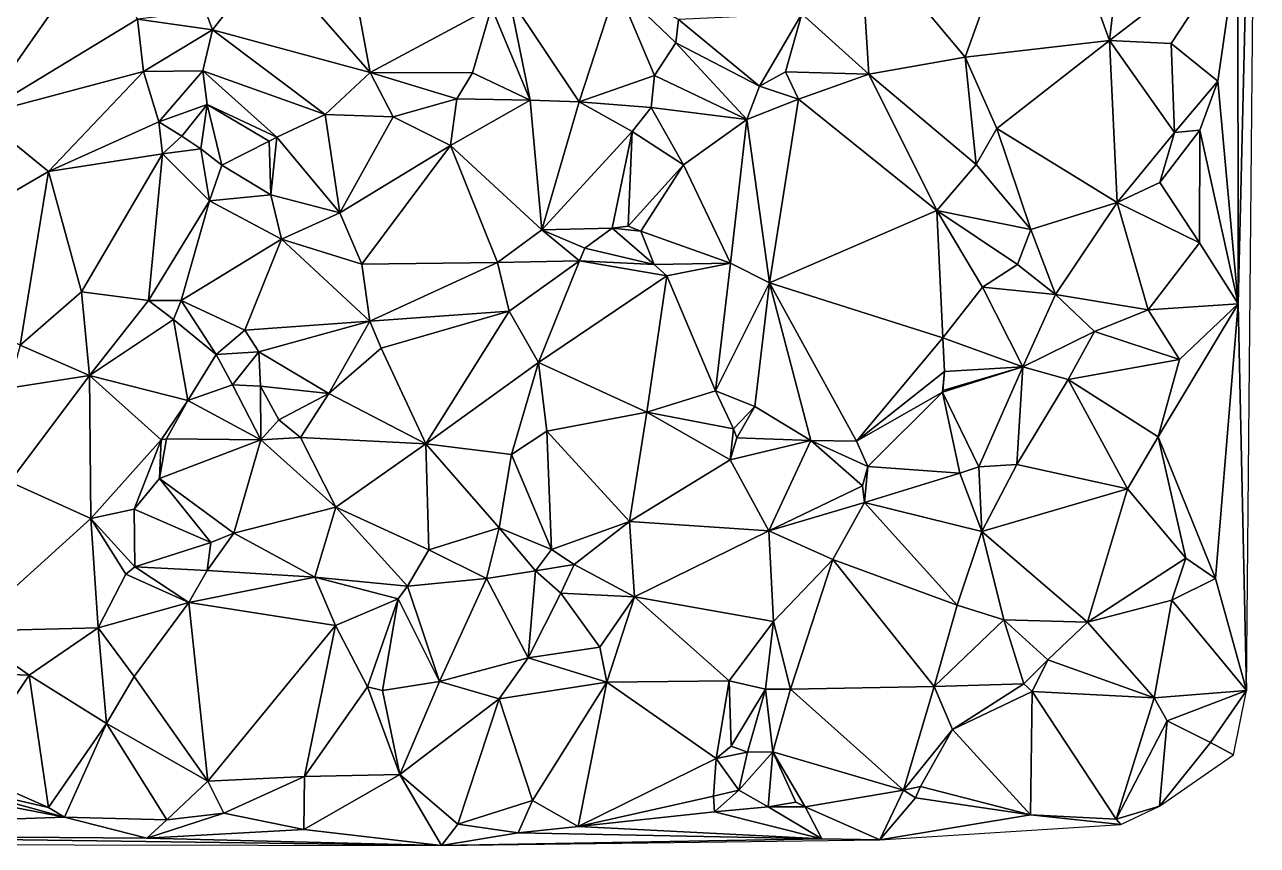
# Model space of a CAD drawing. Header units: metres. Extents: x -15 to 15, y -15 to 15.
# Drawn here: x 4.02 to 14.99, y -15 to -7.69 of the extents above; entities that cross this region are included whole.
import ezdxf

# ---------------------------------------------------------------- set-up
doc = ezdxf.new("R2010")
doc.units = ezdxf.units.M
doc.layers.add('STREET_MESH', color=7, linetype='Continuous')

msp = doc.modelspace()

# ---------------------------------------------------------------- linework, layer by layer
at = {"layer": 'STREET_MESH'}
for points in [[(14.814, -6.957), (14.817, -10.177), (14.989, -2.981)], [(14.817, -10.177), (14.893, -13.619), (14.989, -2.981)], [(13.055, -6.13), (11.452, -6.861), (12.39, -7.985)], [(13.675, -7.836), (13.055, -6.13), (12.39, -7.985)], [(13.861, -6.214), (13.055, -6.13), (13.675, -7.836)], [(13.861, -6.214), (13.675, -7.836), (14.814, -6.957)], [(10.937, -7.598), (11.532, -8.135), (11.452, -6.861)], [(11.452, -6.861), (11.532, -8.135), (12.39, -7.985)], [(2.678, -7.642), (3.618, -8.499), (4.689, -6.97)], [(3.618, -8.499), (5.026, -7.644), (4.689, -6.97)], [(13.675, -7.836), (14.222, -7.863), (14.814, -6.957)], [(14.814, -6.957), (14.222, -7.863), (14.638, -8.196)], [(14.817, -10.177), (14.814, -6.957), (14.638, -8.196)], [(5.631, -7.573), (5.693, -7.741), (6.199, -7.092)], [(6.199, -7.092), (5.693, -7.741), (7.098, -8.121)], [(6.899, -7.049), (6.199, -7.092), (7.098, -8.121)], [(8.176, -7.541), (6.899, -7.049), (7.098, -8.121)], [(8.519, -8.366), (8.333, -7.447), (8.176, -7.541)], [(8.333, -7.447), (8.955, -8.38), (9.29, -7.352)], [(8.519, -8.366), (8.955, -8.38), (8.333, -7.447)], [(8.955, -8.38), (9.627, -8.148), (9.29, -7.352)], [(9.627, -8.148), (9.815, -7.856), (9.29, -7.352)], [(9.815, -7.856), (9.84, -7.647), (9.29, -7.352)], [(8.008, -8.124), (8.176, -7.541), (7.098, -8.121)], [(8.008, -8.124), (8.519, -8.366), (8.176, -7.541)], [(5.026, -7.644), (3.618, -8.499), (5.079, -8.11)], [(5.631, -7.573), (5.026, -7.644), (5.693, -7.741)], [(5.693, -7.741), (5.026, -7.644), (5.079, -8.11)], [(10.56, -8.242), (9.84, -7.647), (9.815, -7.856)], [(9.84, -7.647), (10.56, -8.242), (10.937, -7.598)], [(10.937, -7.598), (10.56, -8.242), (10.792, -8.114)], [(10.937, -7.598), (10.792, -8.114), (11.532, -8.135)], [(5.607, -8.105), (5.693, -7.741), (5.079, -8.11)], [(5.693, -7.741), (5.607, -8.105), (6.697, -8.494)], [(5.693, -7.741), (6.697, -8.494), (7.098, -8.121)], [(9.815, -7.856), (9.627, -8.148), (10.448, -8.538)], [(10.56, -8.242), (9.815, -7.856), (10.448, -8.538)], [(12.672, -8.617), (13.675, -7.836), (12.39, -7.985)], [(12.672, -8.617), (13.742, -9.276), (13.675, -7.836)], [(14.252, -8.655), (14.222, -7.863), (13.675, -7.836)], [(13.742, -9.276), (14.252, -8.655), (13.675, -7.836)], [(14.222, -7.863), (14.252, -8.655), (14.638, -8.196)], [(11.532, -8.135), (12.487, -8.939), (12.39, -7.985)], [(12.487, -8.939), (12.672, -8.617), (12.39, -7.985)], [(5.079, -8.11), (3.618, -8.499), (4.235, -9)], [(5.217, -8.56), (5.079, -8.11), (4.235, -9)], [(5.217, -8.56), (5.607, -8.105), (5.079, -8.11)], [(5.646, -8.406), (5.607, -8.105), (5.217, -8.56)], [(6.697, -8.494), (5.607, -8.105), (6.266, -8.694)], [(5.607, -8.105), (5.646, -8.406), (6.266, -8.694)], [(10.56, -8.242), (10.908, -8.356), (10.792, -8.114)], [(10.792, -8.114), (10.908, -8.356), (11.532, -8.135)], [(6.697, -8.494), (7.3, -8.515), (7.098, -8.121)], [(7.869, -8.355), (8.008, -8.124), (7.098, -8.121)], [(7.3, -8.515), (7.869, -8.355), (7.098, -8.121)], [(7.869, -8.355), (8.519, -8.366), (8.008, -8.124)], [(8.955, -8.38), (9.596, -8.43), (9.627, -8.148)], [(9.627, -8.148), (9.596, -8.43), (10.448, -8.538)], [(10.908, -8.356), (12.139, -9.347), (11.532, -8.135)], [(12.139, -9.347), (12.487, -8.939), (11.532, -8.135)], [(14.252, -8.655), (14.478, -8.632), (14.638, -8.196)], [(14.478, -8.632), (14.817, -10.177), (14.638, -8.196)], [(10.908, -8.356), (10.56, -8.242), (10.448, -8.538)], [(5.422, -8.687), (5.646, -8.406), (5.217, -8.56)], [(5.422, -8.687), (5.591, -8.8), (5.646, -8.406)], [(5.646, -8.406), (5.591, -8.8), (5.777, -8.946)], [(6.197, -8.73), (5.646, -8.406), (5.777, -8.946)], [(5.646, -8.406), (6.197, -8.73), (6.266, -8.694)], [(7.869, -8.355), (7.3, -8.515), (7.812, -8.769)], [(8.519, -8.366), (7.869, -8.355), (7.812, -8.769)], [(8.625, -9.52), (8.519, -8.366), (7.812, -8.769)], [(8.955, -8.38), (8.519, -8.366), (8.625, -9.52)], [(8.955, -8.38), (8.625, -9.52), (9.426, -8.646)], [(8.955, -8.38), (9.426, -8.646), (9.596, -8.43)], [(9.596, -8.43), (9.426, -8.646), (9.885, -8.943)], [(9.596, -8.43), (9.885, -8.943), (10.448, -8.538)], [(10.648, -9.991), (10.908, -8.356), (10.448, -8.538)], [(12.139, -9.347), (10.908, -8.356), (10.648, -9.991)], [(3.618, -8.499), (2.77, -9.851), (4.235, -9)], [(6.827, -9.37), (6.697, -8.494), (6.266, -8.694)], [(6.827, -9.37), (7.3, -8.515), (6.697, -8.494)], [(7.3, -8.515), (6.827, -9.37), (7.812, -8.769)], [(9.885, -8.943), (10.301, -9.818), (10.448, -8.538)], [(10.301, -9.818), (10.648, -9.991), (10.448, -8.538)], [(5.249, -8.844), (5.217, -8.56), (4.235, -9)], [(5.249, -8.844), (5.422, -8.687), (5.217, -8.56)], [(8.625, -9.52), (9.25, -9.506), (9.426, -8.646)], [(9.25, -9.506), (9.392, -9.486), (9.426, -8.646)], [(9.426, -8.646), (9.392, -9.486), (9.885, -8.943)], [(12.487, -8.939), (12.973, -9.516), (12.672, -8.617)], [(12.672, -8.617), (12.973, -9.516), (13.742, -9.276)], [(14.122, -9.1), (14.252, -8.655), (13.742, -9.276)], [(14.478, -8.632), (14.122, -9.1), (14.473, -9.637)], [(14.122, -9.1), (14.478, -8.632), (14.252, -8.655)], [(14.478, -8.632), (14.473, -9.637), (14.817, -10.177)], [(5.249, -8.844), (5.591, -8.8), (5.422, -8.687)], [(6.197, -8.73), (5.777, -8.946), (6.213, -9.209)], [(6.197, -8.73), (6.213, -9.209), (6.266, -8.694)], [(6.213, -9.209), (6.827, -9.37), (6.266, -8.694)], [(6.827, -9.37), (7.021, -9.826), (7.812, -8.769)], [(7.021, -9.826), (8.23, -9.811), (7.812, -8.769)], [(8.23, -9.811), (8.625, -9.52), (7.812, -8.769)], [(4.528, -10.072), (5.249, -8.844), (4.235, -9)], [(5.125, -10.149), (5.249, -8.844), (4.528, -10.072)], [(5.666, -9.263), (5.249, -8.844), (5.125, -10.149)], [(5.591, -8.8), (5.249, -8.844), (5.666, -9.263)], [(5.591, -8.8), (5.666, -9.263), (5.777, -8.946)], [(5.777, -8.946), (5.666, -9.263), (6.213, -9.209)], [(9.392, -9.486), (9.505, -9.532), (9.885, -8.943)], [(9.885, -8.943), (9.505, -9.532), (10.301, -9.818)], [(12.139, -9.347), (12.973, -9.516), (12.487, -8.939)], [(2.77, -9.851), (3.984, -10.545), (4.235, -9)], [(3.984, -10.545), (4.528, -10.072), (4.235, -9)], [(14.473, -9.637), (14.122, -9.1), (13.742, -9.276)], [(6.213, -9.209), (5.666, -9.263), (6.307, -9.602)], [(6.827, -9.37), (6.213, -9.209), (6.307, -9.602)], [(5.666, -9.263), (5.125, -10.149), (5.416, -10.148)], [(5.666, -9.263), (5.416, -10.148), (6.307, -9.602)], [(12.973, -9.516), (13.194, -10.095), (13.742, -9.276)], [(13.194, -10.095), (14.019, -10.233), (13.742, -9.276)], [(14.019, -10.233), (14.473, -9.637), (13.742, -9.276)], [(7.021, -9.826), (6.827, -9.37), (6.307, -9.602)], [(12.192, -10.48), (12.139, -9.347), (10.648, -9.991)], [(12.139, -9.347), (12.192, -10.48), (12.544, -10.03)], [(12.856, -9.828), (12.139, -9.347), (12.544, -10.03)], [(12.856, -9.828), (12.973, -9.516), (12.139, -9.347)], [(8.96, -9.795), (8.625, -9.52), (8.23, -9.811)], [(8.625, -9.52), (9.006, -9.682), (9.25, -9.506)], [(8.96, -9.795), (9.006, -9.682), (8.625, -9.52)], [(9.25, -9.506), (9.006, -9.682), (9.624, -9.829)], [(9.392, -9.486), (9.25, -9.506), (9.505, -9.532)], [(9.25, -9.506), (9.624, -9.829), (9.505, -9.532)], [(9.505, -9.532), (9.624, -9.829), (10.301, -9.818)], [(12.973, -9.516), (12.856, -9.828), (13.194, -10.095)], [(6.307, -9.602), (5.416, -10.148), (5.983, -10.413)], [(6.307, -9.602), (5.983, -10.413), (7.094, -10.332)], [(7.021, -9.826), (6.307, -9.602), (7.094, -10.332)], [(14.473, -9.637), (14.019, -10.233), (14.817, -10.177)], [(9.006, -9.682), (8.96, -9.795), (9.624, -9.829)], [(8.23, -9.811), (7.021, -9.826), (7.094, -10.332)], [(8.333, -10.245), (8.23, -9.811), (7.094, -10.332)], [(8.333, -10.245), (8.96, -9.795), (8.23, -9.811)], [(8.96, -9.795), (8.333, -10.245), (8.595, -10.701)], [(8.96, -9.795), (8.595, -10.701), (9.735, -9.93)], [(9.624, -9.829), (8.96, -9.795), (9.735, -9.93)], [(10.301, -9.818), (9.624, -9.829), (9.735, -9.93)], [(10.168, -10.954), (10.301, -9.818), (9.735, -9.93)], [(10.301, -9.818), (10.168, -10.954), (10.648, -9.991)], [(13.194, -10.095), (12.856, -9.828), (12.544, -10.03)], [(8.595, -10.701), (9.558, -11.141), (9.735, -9.93)], [(9.558, -11.141), (10.168, -10.954), (9.735, -9.93)], [(4.528, -10.072), (3.984, -10.545), (4.6, -10.817)], [(5.125, -10.149), (4.528, -10.072), (4.6, -10.817)], [(10.168, -10.954), (10.52, -11.091), (10.648, -9.991)], [(10.52, -11.091), (11.016, -11.396), (10.648, -9.991)], [(11.016, -11.396), (11.423, -11.4), (10.648, -9.991)], [(11.423, -11.4), (12.192, -10.48), (10.648, -9.991)], [(12.192, -10.48), (12.902, -10.739), (12.544, -10.03)], [(12.902, -10.739), (13.194, -10.095), (12.544, -10.03)], [(5.347, -10.319), (5.125, -10.149), (4.6, -10.817)], [(5.125, -10.149), (5.347, -10.319), (5.416, -10.148)], [(5.347, -10.319), (5.728, -10.629), (5.416, -10.148)], [(5.416, -10.148), (5.728, -10.629), (5.983, -10.413)], [(13.194, -10.095), (12.902, -10.739), (13.54, -10.426)], [(14.019, -10.233), (13.194, -10.095), (13.54, -10.426)], [(14.817, -10.177), (14.019, -10.233), (14.297, -10.674)], [(14.106, -11.363), (14.817, -10.177), (14.297, -10.674)], [(14.106, -11.363), (14.616, -12.623), (14.817, -10.177)], [(14.817, -10.177), (14.616, -12.623), (14.893, -13.619)], [(7.195, -10.573), (8.333, -10.245), (7.094, -10.332)], [(7.593, -11.424), (8.333, -10.245), (7.195, -10.573)], [(8.595, -10.701), (8.333, -10.245), (7.593, -11.424)], [(14.019, -10.233), (13.54, -10.426), (14.297, -10.674)], [(5.474, -11.04), (5.347, -10.319), (4.6, -10.817)], [(5.728, -10.629), (5.347, -10.319), (5.474, -11.04)], [(5.728, -10.629), (6.107, -10.607), (5.983, -10.413)], [(5.983, -10.413), (6.107, -10.607), (7.094, -10.332)], [(6.107, -10.607), (6.729, -10.977), (7.094, -10.332)], [(6.729, -10.977), (7.195, -10.573), (7.094, -10.332)], [(12.192, -10.48), (11.423, -11.4), (12.207, -10.782)], [(12.902, -10.739), (12.192, -10.48), (12.207, -10.782)], [(13.54, -10.426), (12.902, -10.739), (13.305, -10.852)], [(13.54, -10.426), (13.305, -10.852), (14.297, -10.674)], [(3.984, -10.545), (3.88, -10.929), (4.6, -10.817)], [(5.872, -10.898), (5.728, -10.629), (5.474, -11.04)], [(6.107, -10.607), (5.728, -10.629), (5.872, -10.898)], [(6.122, -10.91), (6.107, -10.607), (5.872, -10.898)], [(6.107, -10.607), (6.122, -10.91), (6.729, -10.977)], [(6.729, -10.977), (7.593, -11.424), (7.195, -10.573)], [(8.354, -11.519), (8.595, -10.701), (7.593, -11.424)], [(8.595, -10.701), (8.354, -11.519), (8.668, -11.311)], [(9.558, -11.141), (8.595, -10.701), (8.668, -11.311)], [(12.902, -10.739), (12.188, -10.963), (12.51, -11.63)], [(12.192, -10.951), (12.188, -10.963), (12.902, -10.739)], [(12.192, -10.951), (12.902, -10.739), (12.207, -10.782)], [(12.902, -10.739), (12.51, -11.63), (12.85, -11.607)], [(12.902, -10.739), (12.85, -11.607), (13.305, -10.852)], [(13.305, -10.852), (14.106, -11.363), (14.297, -10.674)], [(3.88, -10.929), (3.892, -11.763), (4.6, -10.817)], [(3.892, -11.763), (4.612, -12.09), (4.6, -10.817)], [(5.236, -11.388), (5.474, -11.04), (4.6, -10.817)], [(4.612, -12.09), (5.236, -11.388), (4.6, -10.817)], [(11.423, -11.4), (12.188, -10.963), (12.207, -10.782)], [(12.188, -10.963), (12.192, -10.951), (12.207, -10.782)], [(13.305, -10.852), (12.85, -11.607), (13.833, -11.825)], [(14.106, -11.363), (13.305, -10.852), (13.833, -11.825)], [(5.872, -10.898), (5.474, -11.04), (6.123, -11.39)], [(6.122, -10.91), (5.872, -10.898), (6.123, -11.39)], [(6.285, -11.21), (6.122, -10.91), (6.123, -11.39)], [(6.122, -10.91), (6.285, -11.21), (6.729, -10.977)], [(10.328, -11.291), (10.168, -10.954), (9.558, -11.141)], [(10.328, -11.291), (10.52, -11.091), (10.168, -10.954)], [(11.525, -11.626), (12.188, -10.963), (11.423, -11.4)], [(12.188, -10.963), (11.525, -11.626), (12.343, -11.686)], [(12.51, -11.63), (12.188, -10.963), (12.343, -11.686)], [(5.236, -11.388), (5.285, -11.379), (5.474, -11.04)], [(5.474, -11.04), (5.285, -11.379), (6.123, -11.39)], [(6.285, -11.21), (6.476, -11.369), (6.729, -10.977)], [(6.476, -11.369), (7.593, -11.424), (6.729, -10.977)], [(9.404, -12.114), (9.558, -11.141), (8.668, -11.311)], [(9.404, -12.114), (10.299, -11.566), (9.558, -11.141)], [(10.299, -11.566), (10.328, -11.291), (9.558, -11.141)], [(10.52, -11.091), (10.328, -11.291), (10.358, -11.372)], [(11.016, -11.396), (10.52, -11.091), (10.358, -11.372)], [(6.476, -11.369), (6.285, -11.21), (6.123, -11.39)], [(10.328, -11.291), (10.299, -11.566), (10.358, -11.372)], [(4.996, -12.006), (5.236, -11.388), (4.612, -12.09)], [(4.996, -12.006), (5.223, -11.733), (5.236, -11.388)], [(5.223, -11.733), (5.285, -11.379), (5.236, -11.388)], [(5.285, -11.379), (5.223, -11.733), (6.123, -11.39)], [(6.123, -11.39), (5.223, -11.733), (5.884, -12.22)], [(6.792, -11.988), (6.123, -11.39), (5.884, -12.22)], [(6.792, -11.988), (6.476, -11.369), (6.123, -11.39)], [(6.476, -11.369), (6.792, -11.988), (7.593, -11.424)], [(8.354, -11.519), (8.709, -12.363), (8.668, -11.311)], [(8.709, -12.363), (9.404, -12.114), (8.668, -11.311)], [(10.299, -11.566), (11.016, -11.396), (10.358, -11.372)], [(10.299, -11.566), (10.643, -12.198), (11.016, -11.396)], [(10.643, -12.198), (11.475, -11.799), (11.016, -11.396)], [(11.525, -11.626), (11.423, -11.4), (11.016, -11.396)], [(11.475, -11.799), (11.525, -11.626), (11.016, -11.396)], [(14.352, -12.443), (14.106, -11.363), (13.833, -11.825)], [(14.352, -12.443), (14.616, -12.623), (14.106, -11.363)], [(6.792, -11.988), (7.618, -12.367), (7.593, -11.424)], [(7.593, -11.424), (7.618, -12.367), (8.245, -12.172)], [(8.354, -11.519), (7.593, -11.424), (8.245, -12.172)], [(8.709, -12.363), (8.354, -11.519), (8.245, -12.172)], [(10.299, -11.566), (9.404, -12.114), (10.643, -12.198)], [(12.85, -11.607), (12.51, -11.63), (12.537, -12.205)], [(12.85, -11.607), (12.537, -12.205), (13.833, -11.825)], [(5.223, -11.733), (4.996, -12.006), (5.679, -12.301)], [(5.223, -11.733), (5.679, -12.301), (5.884, -12.22)], [(11.525, -11.626), (11.475, -11.799), (11.493, -11.945)], [(11.525, -11.626), (11.493, -11.945), (12.343, -11.686)], [(11.493, -11.945), (12.537, -12.205), (12.343, -11.686)], [(12.537, -12.205), (12.51, -11.63), (12.343, -11.686)], [(4.612, -12.09), (3.892, -11.763), (3.502, -13.092)], [(11.475, -11.799), (10.643, -12.198), (11.493, -11.945)], [(12.537, -12.205), (13.478, -13.011), (13.833, -11.825)], [(13.478, -13.011), (14.352, -12.443), (13.833, -11.825)], [(10.643, -12.198), (11.213, -12.452), (11.493, -11.945)], [(11.213, -12.452), (12.319, -12.861), (11.493, -11.945)], [(11.493, -11.945), (12.319, -12.861), (12.537, -12.205)], [(5.002, -12.52), (4.996, -12.006), (4.612, -12.09)], [(4.996, -12.006), (5.002, -12.52), (5.679, -12.301)], [(6.604, -12.612), (6.792, -11.988), (5.884, -12.22)], [(6.792, -11.988), (6.604, -12.612), (7.428, -12.692)], [(7.618, -12.367), (6.792, -11.988), (7.428, -12.692)], [(4.676, -13.062), (4.612, -12.09), (3.502, -13.092)], [(4.612, -12.09), (4.676, -13.062), (4.924, -12.584)], [(5.002, -12.52), (4.612, -12.09), (4.924, -12.584)], [(7.618, -12.367), (8.132, -12.623), (8.245, -12.172)], [(8.132, -12.623), (8.566, -12.553), (8.245, -12.172)], [(8.566, -12.553), (8.709, -12.363), (8.245, -12.172)], [(8.91, -12.497), (9.404, -12.114), (8.709, -12.363)], [(9.404, -12.114), (8.91, -12.497), (9.449, -12.786)], [(10.643, -12.198), (9.404, -12.114), (9.449, -12.786)], [(5.679, -12.301), (5.647, -12.551), (5.884, -12.22)], [(5.647, -12.551), (6.604, -12.612), (5.884, -12.22)], [(10.643, -12.198), (9.449, -12.786), (10.685, -13.006)], [(11.213, -12.452), (10.643, -12.198), (10.685, -13.006)], [(12.319, -12.861), (12.734, -12.991), (12.537, -12.205)], [(12.734, -12.991), (13.478, -13.011), (12.537, -12.205)], [(5.002, -12.52), (5.647, -12.551), (5.679, -12.301)], [(8.132, -12.623), (7.618, -12.367), (7.428, -12.692)], [(8.566, -12.553), (8.91, -12.497), (8.709, -12.363)], [(8.91, -12.497), (8.566, -12.553), (8.792, -12.753)], [(9.449, -12.786), (8.91, -12.497), (8.792, -12.753)], [(10.835, -13.606), (11.213, -12.452), (10.685, -13.006)], [(12.115, -13.585), (11.213, -12.452), (10.835, -13.606)], [(11.213, -12.452), (12.115, -13.585), (12.319, -12.861)], [(14.352, -12.443), (13.478, -13.011), (14.229, -12.816)], [(14.616, -12.623), (14.352, -12.443), (14.229, -12.816)], [(4.676, -13.062), (5.484, -12.836), (4.924, -12.584)], [(5.484, -12.836), (5.002, -12.52), (4.924, -12.584)], [(5.002, -12.52), (5.484, -12.836), (5.647, -12.551)], [(5.647, -12.551), (5.484, -12.836), (6.604, -12.612)], [(8.503, -13.329), (8.566, -12.553), (8.132, -12.623)], [(8.566, -12.553), (8.503, -13.329), (8.792, -12.753)], [(5.484, -12.836), (6.787, -13.042), (6.604, -12.612)], [(6.604, -12.612), (7.346, -12.804), (7.428, -12.692)], [(6.787, -13.042), (7.346, -12.804), (6.604, -12.612)], [(7.346, -12.804), (7.712, -13.539), (7.428, -12.692)], [(7.712, -13.539), (8.132, -12.623), (7.428, -12.692)], [(7.712, -13.539), (8.503, -13.329), (8.132, -12.623)], [(14.616, -12.623), (14.229, -12.816), (14.893, -13.619)], [(6.787, -13.042), (7.073, -13.586), (7.346, -12.804)], [(7.346, -12.804), (7.073, -13.586), (7.205, -13.618)], [(7.712, -13.539), (7.346, -12.804), (7.205, -13.618)], [(8.503, -13.329), (9.139, -13.234), (8.792, -12.753)], [(9.139, -13.234), (9.449, -12.786), (8.792, -12.753)], [(9.139, -13.234), (9.201, -13.546), (9.449, -12.786)], [(9.449, -12.786), (9.201, -13.546), (10.29, -13.532)], [(9.449, -12.786), (10.29, -13.532), (10.685, -13.006)], [(14.229, -12.816), (13.478, -13.011), (14.071, -13.683)], [(14.229, -12.816), (14.071, -13.683), (14.893, -13.619)], [(5.484, -12.836), (4.676, -13.062), (4.998, -13.496)], [(5.484, -12.836), (4.998, -13.496), (5.652, -14.426)], [(6.787, -13.042), (5.484, -12.836), (5.652, -14.426)], [(12.115, -13.585), (12.734, -12.991), (12.319, -12.861)], [(6.513, -14.383), (6.787, -13.042), (5.652, -14.426)], [(7.073, -13.586), (6.787, -13.042), (6.513, -14.383)], [(10.29, -13.532), (10.612, -13.606), (10.685, -13.006)], [(10.612, -13.606), (10.835, -13.606), (10.685, -13.006)], [(12.734, -12.991), (12.115, -13.585), (12.911, -13.561)], [(12.734, -12.991), (12.911, -13.561), (13.124, -13.346)], [(13.478, -13.011), (12.734, -12.991), (13.124, -13.346)], [(14.071, -13.683), (13.478, -13.011), (13.124, -13.346)], [(3.392, -13.46), (4.062, -13.483), (3.502, -13.092)], [(4.062, -13.483), (4.676, -13.062), (3.502, -13.092)], [(4.676, -13.062), (4.062, -13.483), (4.752, -13.912)], [(4.676, -13.062), (4.752, -13.912), (4.998, -13.496)], [(9.139, -13.234), (8.503, -13.329), (9.201, -13.546)], [(8.503, -13.329), (7.712, -13.539), (8.243, -13.693)], [(9.201, -13.546), (8.503, -13.329), (8.243, -13.693)], [(12.911, -13.561), (12.987, -13.627), (13.124, -13.346)], [(12.987, -13.627), (14.071, -13.683), (13.124, -13.346)], [(4.062, -13.483), (3.392, -13.46), (3.492, -14.334)], [(4.236, -14.66), (4.062, -13.483), (3.492, -14.334)], [(4.752, -13.912), (4.062, -13.483), (4.236, -14.66)], [(4.998, -13.496), (4.752, -13.912), (5.652, -14.426)], [(7.361, -14.367), (7.073, -13.586), (6.513, -14.383)], [(7.073, -13.586), (7.361, -14.367), (7.205, -13.618)], [(7.361, -14.367), (7.712, -13.539), (7.205, -13.618)], [(7.712, -13.539), (7.361, -14.367), (8.243, -13.693)], [(9.201, -13.546), (8.243, -13.693), (8.541, -14.599)], [(9.201, -13.546), (8.541, -14.599), (8.948, -14.83)], [(10.175, -14.224), (9.201, -13.546), (8.948, -14.83)], [(10.29, -13.532), (9.201, -13.546), (10.175, -14.224)], [(10.307, -14.115), (10.29, -13.532), (10.175, -14.224)], [(10.307, -14.115), (10.612, -13.606), (10.29, -13.532)], [(11.84, -14.506), (12.115, -13.585), (10.835, -13.606)], [(12.276, -13.966), (12.115, -13.585), (11.84, -14.506)], [(12.115, -13.585), (12.276, -13.966), (12.911, -13.561)], [(12.276, -13.966), (12.987, -13.627), (12.911, -13.561)], [(8.243, -13.693), (7.361, -14.367), (7.876, -14.81)], [(8.541, -14.599), (8.243, -13.693), (7.876, -14.81)], [(10.307, -14.115), (10.454, -14.167), (10.612, -13.606)], [(10.612, -13.606), (10.454, -14.167), (10.679, -14.165)], [(10.612, -13.606), (10.679, -14.165), (10.835, -13.606)], [(10.679, -14.165), (11.84, -14.506), (10.835, -13.606)], [(12.987, -13.627), (12.276, -13.966), (12.97, -14.726)], [(13.733, -14.763), (12.987, -13.627), (12.97, -14.726)], [(12.987, -13.627), (13.733, -14.763), (14.071, -13.683)], [(13.733, -14.763), (14.188, -13.889), (14.071, -13.683)], [(14.071, -13.683), (14.188, -13.889), (14.893, -13.619)], [(14.188, -13.889), (14.572, -14.081), (14.893, -13.619)], [(14.893, -13.619), (14.572, -14.081), (14.776, -14.193)], [(4.752, -13.912), (4.236, -14.66), (4.378, -14.746)], [(5.289, -14.769), (4.752, -13.912), (4.378, -14.746)], [(4.752, -13.912), (5.289, -14.769), (5.652, -14.426)], [(14.188, -13.889), (13.733, -14.763), (14.118, -14.647)], [(14.572, -14.081), (14.188, -13.889), (14.118, -14.647)], [(12.276, -13.966), (11.84, -14.506), (11.991, -14.474)], [(12.97, -14.726), (12.276, -13.966), (11.991, -14.474)], [(10.454, -14.167), (10.307, -14.115), (10.175, -14.224)], [(14.572, -14.081), (14.118, -14.647), (14.776, -14.193)], [(10.151, -14.559), (10.175, -14.224), (8.948, -14.83)], [(10.175, -14.224), (10.151, -14.559), (10.375, -14.505)], [(10.454, -14.167), (10.175, -14.224), (10.375, -14.505)], [(10.636, -14.655), (10.679, -14.165), (10.375, -14.505)], [(10.679, -14.165), (10.454, -14.167), (10.375, -14.505)], [(10.636, -14.655), (10.884, -14.613), (10.679, -14.165)], [(10.679, -14.165), (10.966, -14.655), (11.84, -14.506)], [(10.884, -14.613), (10.966, -14.655), (10.679, -14.165)], [(3.131, -14.406), (4.236, -14.66), (3.492, -14.334)], [(4.378, -14.746), (2.703, -14.423), (0.062, -14.894)], [(3.131, -14.406), (2.703, -14.423), (4.378, -14.746)], [(4.236, -14.66), (3.131, -14.406), (4.378, -14.746)], [(5.289, -14.769), (5.796, -14.711), (5.652, -14.426)], [(5.796, -14.711), (6.513, -14.383), (5.652, -14.426)], [(6.513, -14.383), (5.796, -14.711), (6.506, -14.857)], [(7.731, -14.997), (7.361, -14.367), (6.506, -14.857)], [(7.361, -14.367), (6.513, -14.383), (6.506, -14.857)], [(7.876, -14.81), (7.361, -14.367), (7.731, -14.997)], [(11.84, -14.506), (11.947, -14.574), (11.991, -14.474)], [(11.947, -14.574), (12.97, -14.726), (11.991, -14.474)], [(10.159, -14.698), (10.151, -14.559), (8.948, -14.83)], [(10.151, -14.559), (10.159, -14.698), (10.375, -14.505)], [(10.159, -14.698), (10.636, -14.655), (10.375, -14.505)], [(11.84, -14.506), (10.966, -14.655), (11.632, -14.947)], [(11.947, -14.574), (11.84, -14.506), (11.632, -14.947)], [(12.97, -14.726), (11.947, -14.574), (11.632, -14.947)], [(8.413, -14.885), (8.541, -14.599), (7.876, -14.81)], [(8.541, -14.599), (8.413, -14.885), (8.948, -14.83)], [(10.636, -14.655), (10.159, -14.698), (11.114, -14.94)], [(10.884, -14.613), (10.636, -14.655), (10.966, -14.655)], [(10.966, -14.655), (10.636, -14.655), (11.114, -14.94)], [(10.966, -14.655), (11.114, -14.94), (11.632, -14.947)], [(14.118, -14.647), (13.733, -14.763), (13.774, -14.812)], [(5.109, -14.933), (4.378, -14.746), (0.062, -14.894)], [(5.109, -14.933), (5.289, -14.769), (4.378, -14.746)], [(5.796, -14.711), (5.109, -14.933), (6.506, -14.857)], [(5.796, -14.711), (5.289, -14.769), (5.109, -14.933)], [(11.114, -14.94), (10.159, -14.698), (8.948, -14.83)], [(12.97, -14.726), (11.632, -14.947), (13.774, -14.812)], [(13.733, -14.763), (12.97, -14.726), (13.774, -14.812)], [(-11.874, -14.964), (7.731, -14.997), (0.062, -14.894)], [(7.731, -14.997), (5.109, -14.933), (0.062, -14.894)], [(5.109, -14.933), (7.731, -14.997), (6.506, -14.857)], [(8.413, -14.885), (7.876, -14.81), (7.731, -14.997)], [(11.114, -14.94), (8.413, -14.885), (7.731, -14.997)], [(8.413, -14.885), (11.114, -14.94), (8.948, -14.83)], [(11.632, -14.947), (11.114, -14.94), (7.731, -14.997)]]:
    msp.add_3dface(points, dxfattribs=at)

doc.saveas('drawing.dxf')
